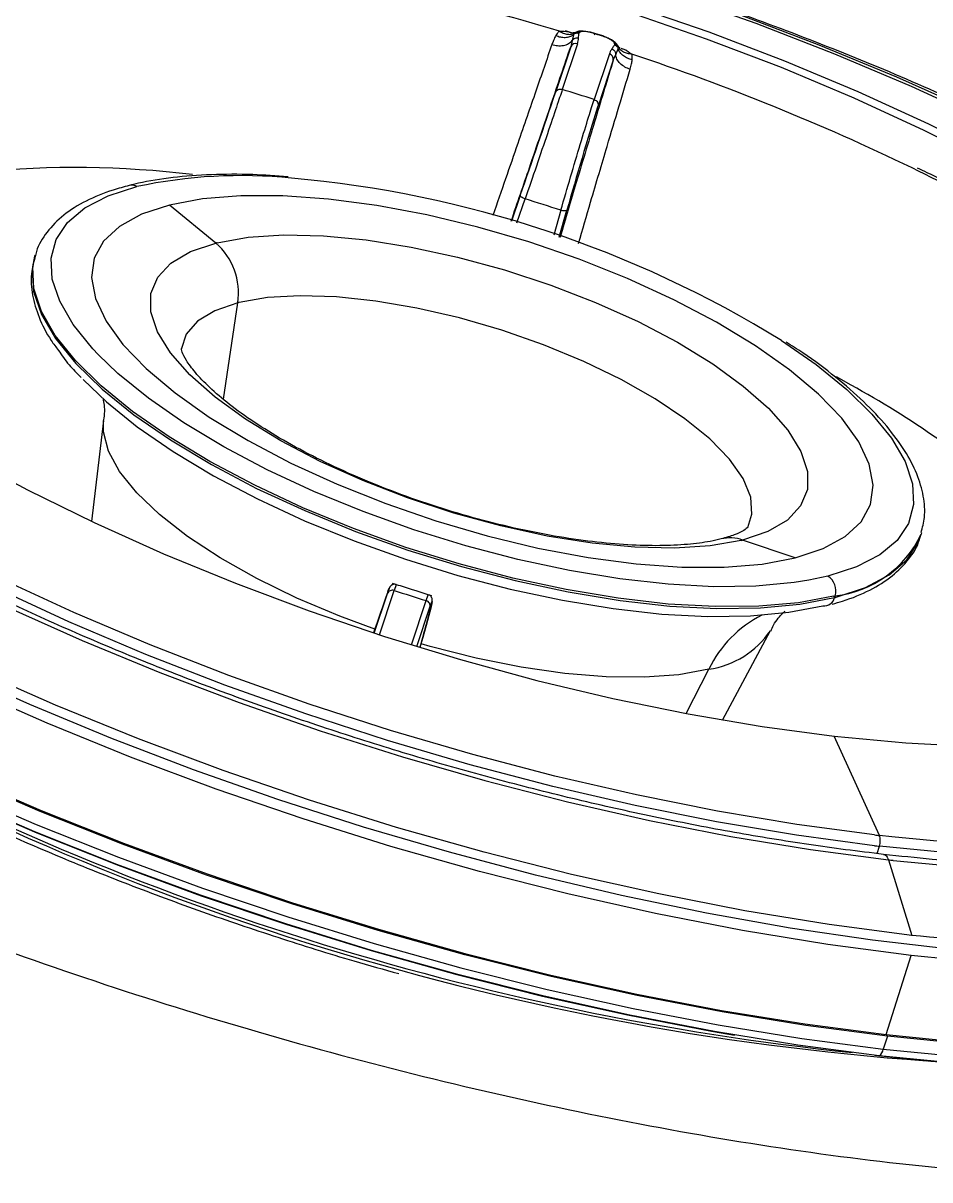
# Model space of a CAD drawing. Extents: x 939 to 1039, y 781 to 934.
# Drawn here: x 994.111 to 996.032, y 834.568 to 837.02 of the extents above; entities that cross this region are included whole.
import ezdxf

# ---------------------------------------------------------------- set-up
doc = ezdxf.new("R2010")
doc.units = 0
doc.header["$MEASUREMENT"] = 0
doc.layers.add('1', color=4, linetype='Continuous')

# ---------------------------------------------------------------- blocks, each defined once
blk = doc.blocks.new('Envoy')
at = {"layer": '1', "color": 3, "linetype": 'Continuous', "lineweight": 25}
for p, q in [((56.6192, 37.8247), (56.6065, 37.8285)), ((56.6259, 37.8245), (56.6213, 37.8245)), ((56.6256, 37.8243), (56.623, 37.8205)), ((56.6318, 37.827), (56.6256, 37.8243)), ((56.6829, 37.8187), (56.6682, 37.8234)), ((56.6317, 37.8016), (56.5995, 37.7046)), ((56.6204, 37.808), (56.6172, 37.7949)), ((56.623, 37.8205), (56.6204, 37.808)), ((56.7181, 37.7949), (56.7138, 37.8021)), ((56.6172, 37.7949), (56.585, 37.6979)), ((56.6993, 37.7801), (56.667, 37.6832)), ((56.7073, 37.7663), (56.7126, 37.7787)), ((56.7126, 37.7787), (56.7179, 37.7904)), ((56.7179, 37.7904), (56.7181, 37.7949)), ((56.7365, 37.7872), (56.7242, 37.7913)), ((56.7073, 37.7663), (56.6751, 37.6693)), ((56.5104, 37.48), (56.4915, 37.4254)), ((55.865, 37.3791), (55.7669, 37.4597)), ((56.5031, 37.4216), (56.5207, 37.4726)), ((56.5964, 37.4485), (56.5813, 37.3957)), ((56.593, 37.3918), (56.6093, 37.4486)), ((55.4824, 37.3535), (55.4812, 37.3497)), ((55.4817, 37.351), (55.4824, 37.3535)), ((55.8812, 37.0483), (55.9118, 37.2524)), ((57.2115, 37.078), (57.1803, 37.0953)), ((55.6272, 37.0029), (55.6019, 36.7892)), ((57.0932, 36.7121), (56.9816, 36.7498)), ((57.3571, 36.7535), (57.3588, 36.7583)), ((57.3588, 36.7583), (57.36, 36.7622)), ((57.3607, 36.7647), (57.36, 36.7622)), ((57.1622, 36.6732), (57.1217, 36.6644)), ((56.2474, 36.6551), (56.2434, 36.6428)), ((56.201, 36.5525), (56.2289, 36.6362)), ((56.2121, 36.5489), (56.2434, 36.6428)), ((56.2797, 36.5274), (56.3109, 36.6214)), ((56.3109, 36.6214), (56.3155, 36.6335)), ((57.1776, 36.6315), (57.1764, 36.6277)), ((56.2911, 36.5239), (56.319, 36.6076)), ((56.9387, 36.3682), (57.0404, 36.5578)), ((56.8619, 36.382), (56.91, 36.4762)), ((57.2717, 36.1236), (57.1755, 36.3341)), ((57.2979, 36.1207), (57.2716, 36.1236)), ((57.2667, 36.0853), (57.2714, 36.1009)), ((57.2904, 36.0722), (57.3402, 35.9118)), ((57.2855, 35.7017), (57.3384, 35.8695)), ((57.2883, 35.6982), (57.2797, 35.6708))]:
    blk.add_line(p, q, dxfattribs=at)
at = {"layer": '1', "color": 3, "linetype": 'Continuous', "lineweight": 25, "flags": 128}
for points in [[(58.4964, 36.9769), (58.4588, 37.0156), (58.3697, 37.0987), (58.2694, 37.182), (58.1584, 37.265), (58.0374, 37.3473), (57.9071, 37.4284), (57.7682, 37.5077), (57.6216, 37.5848), (57.468, 37.6593), (57.3086, 37.7307), (57.144, 37.7986), (56.9754, 37.8626), (56.8037, 37.9224), (56.6298, 37.9775), (56.4549, 38.0278), (56.28, 38.0727), (56.106, 38.1122), (55.9339, 38.146), (55.7649, 38.1739), (55.5999, 38.1956)], [(56.8397, 37.9054), (57.0098, 37.8448), (57.1765, 37.78), (57.3387, 37.7114), (57.4954, 37.6393), (57.6458, 37.5643), (57.7888, 37.4867), (57.9236, 37.4071), (58.0493, 37.3259), (58.1652, 37.2437), (58.2706, 37.1609), (58.3648, 37.0781), (58.4473, 36.9957), (58.5175, 36.9143), (58.575, 36.8344), (58.6194, 36.7564), (58.6505, 36.6809), (58.6631, 36.6351)], [(55.4223, 36.6085), (55.5817, 36.5371), (55.7463, 36.4692), (55.9149, 36.4052), (56.0866, 36.3454), (56.2605, 36.2903), (56.4354, 36.2401), (56.6104, 36.1951), (56.7844, 36.1556), (56.9564, 36.1218), (57.1254, 36.0939), (57.2904, 36.0722)], [(58.2427, 37.0149), (58.1746, 37.0927), (58.0936, 37.1715), (58.0002, 37.2506), (57.8952, 37.3295), (57.7793, 37.4075), (57.6535, 37.4841), (57.5187, 37.5587), (57.376, 37.6307), (57.2263, 37.6995), (57.0709, 37.7647), (56.911, 37.8257), (56.7477, 37.8821), (56.5823, 37.9334), (56.416, 37.9793), (56.2502, 38.0194), (56.0861, 38.0535), (55.9249, 38.0811), (55.7679, 38.1022)], [(58.2275, 37.006), (58.1599, 37.0833), (58.0794, 37.1616), (57.9866, 37.2402), (57.8823, 37.3185), (57.7672, 37.396), (57.6423, 37.4721), (57.5084, 37.5462), (57.3666, 37.6177), (57.218, 37.686), (57.0637, 37.7508), (56.9048, 37.8114), (56.7426, 37.8674), (56.5783, 37.9184), (56.4132, 37.964), (56.2485, 38.0038), (56.0855, 38.0376), (55.9254, 38.065), (55.7695, 38.086)], [(55.3326, 36.9278), (55.4663, 36.8559), (55.6072, 36.7867), (55.7544, 36.7206), (55.9067, 36.6581), (56.0631, 36.5996), (56.2224, 36.5456), (56.3835, 36.4964), (56.5453, 36.4524), (56.7065, 36.4139), (56.8661, 36.3812), (57.0228, 36.3546), (57.1755, 36.3342)], [(57.2883, 35.6982), (57.1154, 35.7209), (56.9384, 35.7497), (56.7583, 35.7844), (56.5761, 35.8249), (56.3927, 35.8709), (56.2092, 35.9222), (56.0265, 35.9786), (55.8455, 36.0397), (55.6673, 36.1051), (55.4928, 36.1747), (55.323, 36.2479)], [(55.3261, 36.2497), (55.4954, 36.1767), (55.6694, 36.1074), (55.8471, 36.0421), (56.0275, 35.9812), (56.2097, 35.925), (56.3926, 35.8739), (56.5754, 35.828), (56.7571, 35.7876), (56.9366, 35.753), (57.1131, 35.7243), (57.2855, 35.7017)], [(57.2609, 36.1021), (57.0954, 36.1244), (56.9259, 36.1528), (56.7535, 36.1874), (56.5792, 36.2278), (56.4041, 36.2737), (56.2292, 36.325), (56.0557, 36.3813), (55.8845, 36.4422), (55.7168, 36.5074), (55.5536, 36.5764), (55.3959, 36.6489), (55.2447, 36.7244), (55.1008, 36.8025), (54.9652, 36.8826), (54.8387, 36.9642), (54.722, 37.047), (54.616, 37.1303), (54.5212, 37.2136), (54.4383, 37.2965), (54.3677, 37.3783), (54.3098, 37.4587), (54.2744, 37.519)], [(55.6159, 37.1428), (55.6045, 37.155), (55.563, 37.2063), (55.5343, 37.2558), (55.5185, 37.3029), (55.5161, 37.3468), (55.527, 37.3869), (55.5511, 37.4226), (55.5879, 37.4534), (55.6371, 37.4788), (55.6978, 37.4986)], [(57.0932, 36.7121), (57.1523, 36.7317), (57.1991, 36.7573), (57.2327, 36.7886), (57.2526, 36.8249), (57.2584, 36.8657), (57.25, 36.9103), (57.2276, 36.9579), (57.1915, 37.0077), (57.1424, 37.0588), (57.0812, 37.1104), (57.0088, 37.1615), (56.9264, 37.2114), (56.8356, 37.2591), (56.7379, 37.3038), (56.6349, 37.3449), (56.5284, 37.3815), (56.4201, 37.413), (56.3121, 37.4389), (56.2061, 37.4588), (56.1039, 37.4723), (56.0073, 37.4792), (55.9179, 37.4794), (55.8373, 37.4728), (55.7669, 37.4597)], [(57.2712, 35.6567), (57.0987, 35.6793), (56.9223, 35.708), (56.7428, 35.7426), (56.5612, 35.783), (56.3784, 35.8289), (56.1954, 35.88), (56.0133, 35.9362), (55.8329, 35.9971), (55.6553, 36.0624), (55.4814, 36.1317), (55.312, 36.2046)], [(55.7669, 37.4597), (55.7077, 37.4401), (55.661, 37.4144), (55.6274, 37.3832), (55.6075, 37.3468), (55.6017, 37.306), (55.6101, 37.2614), (55.6325, 37.2139), (55.6685, 37.1641), (55.7176, 37.113), (55.7789, 37.0614), (55.8513, 37.0102), (55.9336, 36.9604), (56.0244, 36.9127), (56.1222, 36.8679), (56.2252, 36.8269), (56.3317, 36.7903), (56.4399, 36.7588), (56.5479, 36.7328), (56.654, 36.7129), (56.7561, 36.6994), (56.8527, 36.6925), (56.9421, 36.6923), (57.0227, 36.6989), (57.0932, 36.7121)], [(55.3143, 36.2204), (55.4842, 36.1472), (55.6587, 36.0777), (55.8369, 36.0122), (56.0178, 35.9512), (56.2006, 35.8948), (56.3841, 35.8435), (56.5674, 35.7975), (56.7496, 35.757), (56.9297, 35.7222), (57.1067, 35.6935), (57.2797, 35.6708)], [(55.8683, 37.3799), (55.9339, 37.3914), (56.0093, 37.3962), (56.0932, 37.3943), (56.1838, 37.3858), (56.2792, 37.3707), (56.3775, 37.3494), (56.4767, 37.3224), (56.5749, 37.2901), (56.67, 37.2532), (56.7601, 37.2126), (56.8434, 37.1689), (56.9181, 37.1231), (56.9829, 37.0761), (57.0363, 37.0289), (57.0773, 36.9824), (57.105, 36.9376), (57.119, 36.8953), (57.1188, 36.8565), (57.1045, 36.8219), (57.0765, 36.7922), (57.0352, 36.768), (56.9816, 36.7498)], [(56.9783, 36.749), (56.9127, 36.7375), (56.8372, 36.7327), (56.7534, 36.7346), (56.6628, 36.7432), (56.5674, 36.7582), (56.4691, 36.7795), (56.3698, 36.8066), (56.2717, 36.8389), (56.1766, 36.8757), (56.0865, 36.9164), (56.0032, 36.96), (55.9284, 37.0058), (55.8637, 37.0528), (55.8103, 37.1), (55.7693, 37.1465), (55.7415, 37.1913), (55.7276, 37.2336), (55.7278, 37.2724), (55.742, 37.307), (55.7701, 37.3368), (55.8113, 37.3609), (55.865, 37.3791)], [(57.2611, 36.1248), (57.0967, 36.1469), (56.9282, 36.1753), (56.7568, 36.2096), (56.5836, 36.2497), (56.4095, 36.2954), (56.2357, 36.3464), (56.0632, 36.4023), (55.8931, 36.4629), (55.7264, 36.5276), (55.5642, 36.5963), (55.4074, 36.6684), (55.2571, 36.7434), (55.1141, 36.821), (54.9793, 36.9006), (54.8536, 36.9818), (54.7376, 37.064), (54.6322, 37.1468), (54.538, 37.2296), (54.4556, 37.312), (54.4359, 37.3335)], [(55.4812, 37.3497), (55.4757, 37.3217), (55.4788, 37.2763), (55.4955, 37.2277), (55.5257, 37.1765), (55.5688, 37.1235), (55.6243, 37.0696), (55.6914, 37.0154), (55.7691, 36.9618), (55.8562, 36.9095), (55.9515, 36.8593), (56.0536, 36.812), (56.161, 36.7681), (56.2722, 36.7285), (56.3855, 36.6935), (56.4994, 36.6638), (56.612, 36.6397), (56.7219, 36.6217), (56.8274, 36.6099), (56.927, 36.6046), (57.0193, 36.6058), (57.1028, 36.6136), (57.1764, 36.6277)], [(57.1742, 36.6307), (57.1, 36.6169), (57.0161, 36.6095), (56.9234, 36.6086), (56.8235, 36.6142), (56.7177, 36.6263), (56.6076, 36.6446), (56.4948, 36.669), (56.381, 36.699), (56.2677, 36.7342), (56.1567, 36.7741), (56.0495, 36.8182), (55.9477, 36.8657), (55.8527, 36.916), (55.7661, 36.9684), (55.6889, 37.022), (55.6224, 37.0762), (55.5675, 37.1302), (55.525, 37.183), (55.4955, 37.2341), (55.4795, 37.2826), (55.4771, 37.3278), (55.4817, 37.351)], [(57.4263, 35.8824), (57.2567, 35.9019), (57.0825, 35.9275), (56.9048, 35.9591), (56.7246, 35.9965), (56.5427, 36.0395), (56.3601, 36.088), (56.1778, 36.1416), (55.9969, 36.2), (55.8182, 36.263), (55.6426, 36.3302), (55.4713, 36.4012), (55.305, 36.4757)], [(57.3402, 35.9119), (57.1651, 35.9349), (56.986, 35.9642), (56.8037, 35.9997), (56.6192, 36.0411), (56.4337, 36.0883), (56.2481, 36.1409), (56.0634, 36.1986), (55.8808, 36.2612), (55.7012, 36.3283), (55.5257, 36.3995), (55.3552, 36.4744), (55.1906, 36.5527), (55.0329, 36.6337), (54.8831, 36.7172), (54.7418, 36.8026), (54.6099, 36.8895), (54.4882, 36.9774), (54.3773, 37.0657), (54.2778, 37.154), (54.1903, 37.2418), (54.1153, 37.3287)], [(57.3384, 35.8695), (57.1618, 35.8927), (56.981, 35.9223), (56.797, 35.9581), (56.6109, 35.9999), (56.4237, 36.0474), (56.2364, 36.1005), (56.0501, 36.1588), (55.8658, 36.222), (55.6846, 36.2897), (55.5075, 36.3615), (55.3354, 36.4371), (55.1694, 36.516), (55.0103, 36.5979), (54.8591, 36.6821), (54.7165, 36.7683), (54.5834, 36.8559), (54.4606, 36.9446), (54.3487, 37.0337), (54.2483, 37.1228), (54.1601, 37.2115), (54.0844, 37.2991)], [(56.9923, 36.7761), (57.0012, 36.8049), (56.9986, 36.8409), (56.9826, 36.88), (56.9536, 36.9214), (56.9122, 36.964), (56.8593, 37.0069), (56.7961, 37.0492), (56.7241, 37.09), (56.6448, 37.1283), (56.5599, 37.1633), (56.4714, 37.1943), (56.3813, 37.2204), (56.2915, 37.2412), (56.204, 37.2561), (56.1208, 37.2649), (56.0437, 37.2673), (55.9745, 37.2634), (55.9147, 37.2531)], [(55.9118, 37.2524), (55.8632, 37.2357), (55.8265, 37.2134), (55.8025, 37.1858), (55.7917, 37.1536), (55.7916, 37.1533)], [(57.0642, 37.1725), (57.1374, 37.1216), (57.2021, 37.0691), (57.2556, 37.0168), (57.297, 36.9655), (57.3258, 36.9159), (57.3415, 36.8689), (57.344, 36.825), (57.3331, 36.7848), (57.309, 36.7491), (57.2721, 36.7183), (57.2229, 36.6929), (57.1622, 36.6732)], [(57.1217, 36.6644), (57.0908, 36.6595), (57.0098, 36.652), (56.9203, 36.6509), (56.8236, 36.6561), (56.7213, 36.6675), (56.6146, 36.6851), (56.5053, 36.7085), (56.3949, 36.7374), (56.285, 36.7714), (56.1772, 36.81), (56.0731, 36.8526), (55.9742, 36.8986), (55.8819, 36.9473), (55.7977, 36.9981), (55.7226, 37.0501), (55.6579, 37.1027), (55.6159, 37.1428)], [(55.584, 37.09), (55.6332, 37.0428), (55.6988, 36.9898), (55.7748, 36.9373), (55.86, 36.8861), (55.9532, 36.837), (56.0531, 36.7907), (56.1583, 36.7478), (56.267, 36.709), (56.3779, 36.6748), (56.4893, 36.6457), (56.5996, 36.6222), (56.7071, 36.6045), (56.8103, 36.593), (56.9078, 36.5878), (56.998, 36.589), (57.0797, 36.5966), (57.1517, 36.6104)], [(56.202, 36.561), (56.1279, 36.5883), (56.0372, 36.6266), (55.9521, 36.6681), (55.8742, 36.712), (55.8049, 36.7575), (55.7457, 36.8038), (55.6975, 36.8499), (55.6612, 36.8951), (55.6376, 36.9384), (55.627, 36.9792), (55.6272, 37.0029)], [(57.3007, 36.071), (57.4605, 36.0559), (57.6143, 36.047), (57.7613, 36.0445), (57.9005, 36.0484), (58.0313, 36.0586), (58.1528, 36.0751), (58.2643, 36.0979), (58.3651, 36.1266), (58.4547, 36.1613), (58.5326, 36.2017), (58.5982, 36.2475), (58.6513, 36.2985), (58.6914, 36.3544), (58.7184, 36.4148), (58.7321, 36.4795), (58.7325, 36.548), (58.7194, 36.6199), (58.693, 36.6948), (58.6535, 36.7723), (58.6011, 36.8519), (58.5361, 36.9331), (58.4964, 36.9769)], [(57.1799, 36.6286), (57.242, 36.6492), (57.292, 36.6757), (57.3295, 36.7077), (57.3537, 36.7448), (57.3571, 36.7535)], [(54.4479, 36.6942), (54.4534, 36.6901), (54.5763, 36.6045), (54.7087, 36.52), (54.8498, 36.4371), (54.9988, 36.3561), (55.155, 36.2776), (55.3176, 36.202), (55.4856, 36.1296), (55.6583, 36.0608), (55.8345, 35.996), (56.0135, 35.9356), (56.1943, 35.8799), (56.3758, 35.8291), (56.5572, 35.7835), (56.7374, 35.7435), (56.9156, 35.7091), (56.9642, 35.7007)], [(56.2325, 36.6474), (56.2318, 36.6452), (56.2289, 36.6362)], [(56.2296, 36.6398), (56.2313, 36.6446), (56.2327, 36.648), (56.2325, 36.6474)], [(56.3231, 36.6189), (56.3234, 36.6192), (56.3229, 36.6155), (56.3205, 36.6056), (56.3164, 36.5898), (56.3107, 36.5686), (56.3036, 36.5429), (56.2977, 36.5219)], [(56.319, 36.6076), (56.3221, 36.6165), (56.3231, 36.6189)], [(57.1755, 36.3342), (57.3272, 36.3198), (57.4723, 36.3123), (57.6099, 36.3117), (57.7388, 36.3179), (57.858, 36.3311), (57.9667, 36.3509), (58.064, 36.3774), (58.1492, 36.4103), (58.2217, 36.4493), (58.2808, 36.4942), (58.3261, 36.5446), (58.3573, 36.6001), (58.3628, 36.6145)], [(56.91, 36.4762), (56.8465, 36.4644), (56.7736, 36.4589), (56.6925, 36.4598), (56.6049, 36.4669), (56.5124, 36.4801), (56.4166, 36.4993), (56.3194, 36.5241), (56.3003, 36.5296)], [(58.4277, 36.197), (58.4211, 36.1938), (58.3332, 36.1583), (58.2336, 36.1288), (58.1231, 36.1054), (58.0023, 36.0884), (57.8719, 36.0779), (57.7327, 36.0739), (57.5856, 36.0764), (57.4316, 36.0854), (57.2714, 36.1009)], [(58.3195, 36.1781), (58.228, 36.1513), (58.1181, 36.1281), (57.998, 36.1112), (57.8684, 36.1008), (57.7301, 36.0968), (57.5839, 36.0992), (57.4308, 36.1082), (57.2979, 36.1207)], [(58.8718, 36.1496), (58.8617, 36.0925), (58.8373, 36.0279), (58.7997, 35.9676), (58.7491, 35.9122), (58.6858, 35.8619), (58.61, 35.8169), (58.5222, 35.7774), (58.4229, 35.7438), (58.3126, 35.7162), (58.1919, 35.6946), (58.0614, 35.6794), (57.9218, 35.6704), (57.7739, 35.6678), (57.6185, 35.6716), (57.4563, 35.6817), (57.2883, 35.6982)], [(58.8362, 36.1267), (58.8105, 36.0981), (58.7494, 36.0453), (58.6752, 35.9979), (58.5883, 35.9564), (58.4893, 35.9209), (58.3787, 35.8915), (58.2571, 35.8686), (58.1251, 35.8521), (57.9836, 35.8423), (57.8333, 35.8391), (57.6751, 35.8426), (57.5098, 35.8527), (57.3384, 35.8695)], [(57.2855, 35.7017), (57.453, 35.6853), (57.6147, 35.6752), (57.7697, 35.6714), (57.9172, 35.674), (58.0563, 35.6829), (58.1864, 35.6981), (58.3068, 35.7196), (58.4168, 35.7472), (58.5158, 35.7807), (58.6033, 35.82), (58.6788, 35.8649), (58.742, 35.9151), (58.7924, 35.9703), (58.8299, 36.0304), (58.8498, 36.0799)], [(58.7641, 35.9084), (58.7273, 35.87), (58.6642, 35.8199), (58.5887, 35.775), (58.5012, 35.7357), (58.4022, 35.7022), (58.2922, 35.6746), (58.1719, 35.6532), (58.0418, 35.6379), (57.9027, 35.629), (57.7552, 35.6264), (57.6003, 35.6302), (57.4386, 35.6403), (57.2712, 35.6567)], [(57.2797, 35.6708), (57.4477, 35.6543), (57.6099, 35.6442), (57.7653, 35.6404), (57.9132, 35.643), (58.0528, 35.6519), (58.1833, 35.6672), (58.304, 35.6888), (58.4143, 35.7164), (58.5136, 35.75), (58.6014, 35.7894), (58.6771, 35.8345), (58.7337, 35.8786)]]:
    blk.add_lwpolyline(points, dxfattribs=at)
at = {"layer": '1', "color": 3, "linetype": 'Continuous', "lineweight": 25}
for centre, radius, start, end in [((55.1446, 33.0464), 4.9962, 73.1436, 80.5251), ((56.6279, 37.7908), 0.0114, 70.5192, 158.8934), ((56.6962, 37.769), 0.0115, 346.1646, 74.2265), ((55.1865, 33.0839), 4.9478, 64.1919, 71.6185), ((55.332, 33.5962), 4.2995, 71.9094, 72.8544), ((30.6386, 46.455), 27.3843, 340.86825, 341.3502), ((63.8289, 35.4157), 7.5005, 162.51407, 164.2736), ((55.5664, 35.4617), 2.0774, 83.1039, 95.5485), ((55.5726, 33.8991), 4.0458, 60.6602, 64.0882), ((55.9189, 36.4662), 1.0558, 84.2071, 102.0851), ((55.8175, 35.1487), 2.377, 58.3658, 84.9813), ((55.6865, 37.4795), 0.0222, 59.2126, 103.503), ((55.4223, 33.8829), 3.754, 71.7742, 72.986), ((55.9706, 36.9616), 0.4306, 103.7361, 104.1874), ((55.7732, 37.2732), 0.1402, 351.4597, 49.0688), ((56.0049, 36.8839), 0.3801, 103.7396, 104.1834), ((56.2338, 35.2974), 2.0313, 49.0224, 61.2288), ((56.955, 36.6741), 0.0802, 70.6915, 103.5884), ((56.8779, 37.1599), 0.423, 283.732, 284.1915), ((57.1506, 36.8618), 0.2319, 276.68, 334.545), ((57.1427, 36.6423), 0.0365, 342.8461, 57.6814), ((66.0001, 33.1742), 10.3669, 160.47075, 160.97844), ((57.5788, 40.7316), 4.3013, 251.9117, 252.8563), ((57.1543, 36.633), 0.0228, 263.6356, 346.4556), ((57.0327, 37.2044), 0.5909, 283.8495, 284.1905), ((57.0473, 37.1391), 0.5275, 284.1705, 284.5705), ((57.1369, 36.3655), 0.2525, 116.9799, 154.0105), ((56.8846, 36.6619), 0.1874, 277.7833, 326.1747), ((57.7852, 41.3884), 5.7571, 239.15262, 265.88196), ((57.8306, 41.5326), 5.9013, 241.02561, 264.00898), ((57.833, 41.0112), 4.9198, 263.3252, 263.4482), ((57.842, 41.0688), 5.0006, 263.3271, 263.4488), ((57.8324, 40.795), 4.7538, 263.4537, 263.5784), ((57.2531, 35.6773), 0.0274, 311.3146, 346.2844), ((57.7483, 39.5969), 3.9685, 262.958, 272.1448)]:
    blk.add_arc(centre, radius, start, end, dxfattribs=at)
for points, knots in [([(57.8658, 37.4649), (57.8074, 37.4964), (57.6873, 37.5613), (57.4996, 37.6514), (57.3063, 37.7371), (57.1119, 37.8156), (56.9163, 37.8876), (56.7193, 37.9534), (56.5207, 38.0132), (56.3204, 38.0669), (56.1182, 38.1145), (55.9138, 38.1557), (55.7105, 38.1903), (55.5761, 38.2069), (55.5102, 38.215)], [0, 0, 0, 0, 0.082076, 0.168844, 0.253821, 0.337426, 0.420092, 0.502229, 0.584233, 0.666438, 0.749171, 0.832859, 0.917971, 1, 1, 1, 1]), ([(56.5934, 37.828), (56.5917, 37.8264), (56.5887, 37.8237), (56.5866, 37.8203), (56.5857, 37.8188)], [0, 0, 0, 0, 0.5604195, 1, 1, 1, 1]), ([(56.5934, 37.828), (56.5999, 37.8282), (56.6084, 37.8286), (56.6172, 37.8255), (56.6192, 37.8248)], [0, 0, 0, 0, 0.7692351, 1, 1, 1, 1]), ([(56.5934, 37.828), (56.5961, 37.8264), (56.6017, 37.8233), (56.6104, 37.8212), (56.6188, 37.8213), (56.6233, 37.8233), (56.6256, 37.8243)], [0, 0, 0, 0, 0.241816, 0.494715, 0.750383, 1, 1, 1, 1]), ([(56.6347, 37.8231), (56.6337, 37.8233), (56.6316, 37.8238), (56.6284, 37.8234), (56.6254, 37.8224), (56.6238, 37.8211), (56.623, 37.8205)], [0, 0, 0, 0, 0.245449, 0.499992, 0.754586, 1, 1, 1, 1]), ([(56.6357, 37.8253), (56.6348, 37.8256), (56.6328, 37.8261), (56.6292, 37.8261), (56.6269, 37.825), (56.6256, 37.8243)], [0, 0, 0, 0, 0.277262, 0.562145, 1, 1, 1, 1]), ([(56.6684, 37.8233), (56.6653, 37.8242), (56.6589, 37.8258), (56.6484, 37.8275), (56.6384, 37.8287), (56.633, 37.8276), (56.6303, 37.827)], [0, 0, 0, 0, 0.228876, 0.467574, 0.725191, 1, 1, 1, 1]), ([(56.6338, 37.8129), (56.634, 37.8148), (56.6342, 37.8182), (56.6346, 37.8216), (56.6347, 37.8231)], [0, 0, 0, 0, 0.560011, 1, 1, 1, 1]), ([(56.6347, 37.8231), (56.6348, 37.8235), (56.635, 37.8243), (56.6355, 37.825), (56.6357, 37.8253)], [0, 0, 0, 0, 0.559826, 1, 1, 1, 1]), ([(56.668, 37.8227), (56.6636, 37.824), (56.6555, 37.8264), (56.6451, 37.8277), (56.6385, 37.8271), (56.6366, 37.8259), (56.6357, 37.8253)], [0, 0, 0, 0, 0.334053, 0.623011, 0.821704, 1, 1, 1, 1]), ([(56.668, 37.8227), (56.6681, 37.823), (56.6683, 37.8237), (56.6682, 37.8233), (56.6678, 37.822), (56.6673, 37.8205), (56.667, 37.8197)], [0, 0, 0, 0, 0.244179, 0.500041, 0.755963, 1, 1, 1, 1]), ([(56.6827, 37.818), (56.6799, 37.8189), (56.675, 37.8205), (56.6701, 37.822), (56.668, 37.8227)], [0, 0, 0, 0, 0.560014, 1, 1, 1, 1]), ([(56.5774, 37.8), (56.5664, 37.7678), (56.5442, 37.7034), (56.5027, 37.5831), (56.4702, 37.4895), (56.4522, 37.4376)], [0, 0, 0, 0, 0.30853, 0.617069, 1, 1, 1, 1]), ([(56.5857, 37.8188), (56.584, 37.8154), (56.5809, 37.8094), (56.5785, 37.8029), (56.5774, 37.8)], [0, 0, 0, 0, 0.558867, 1, 1, 1, 1]), ([(56.5774, 37.8), (56.5814, 37.799), (56.5896, 37.7968), (56.602, 37.7974), (56.6132, 37.801), (56.618, 37.8057), (56.6204, 37.808)], [0, 0, 0, 0, 0.235279, 0.489152, 0.748904, 1, 1, 1, 1]), ([(56.5857, 37.8188), (56.589, 37.8177), (56.5956, 37.8153), (56.6059, 37.8146), (56.6155, 37.8161), (56.6206, 37.819), (56.623, 37.8205)], [0, 0, 0, 0, 0.240352, 0.493329, 0.749826, 1, 1, 1, 1]), ([(56.6338, 37.8129), (56.6326, 37.8131), (56.63, 37.8136), (56.6261, 37.8128), (56.6227, 37.8109), (56.6211, 37.809), (56.6204, 37.808)], [0, 0, 0, 0, 0.243103, 0.499999, 0.75691, 1, 1, 1, 1]), ([(56.6317, 37.8016), (56.6323, 37.8036), (56.6334, 37.8073), (56.6337, 37.8112), (56.6338, 37.8129)], [0, 0, 0, 0, 0.5599536, 1, 1, 1, 1]), ([(56.7103, 37.8016), (56.7101, 37.8024), (56.7095, 37.8041), (56.7063, 37.8072), (56.7008, 37.8108), (56.6926, 37.8147), (56.6861, 37.8169), (56.6827, 37.818)], [0, 0, 0, 0, 0.149131, 0.311912, 0.493485, 0.731837, 1, 1, 1, 1]), ([(56.7159, 37.7999), (56.714, 37.802), (56.7103, 37.8058), (56.7015, 37.8107), (56.6921, 37.8153), (56.686, 37.8176), (56.6829, 37.8187)], [0, 0, 0, 0, 0.27574, 0.533602, 0.772254, 1, 1, 1, 1]), ([(56.7098, 37.7993), (56.7088, 37.7976), (56.7071, 37.7946), (56.7052, 37.7917), (56.7044, 37.7904)], [0, 0, 0, 0, 0.559971, 1, 1, 1, 1]), ([(56.7103, 37.8016), (56.7103, 37.8011), (56.7103, 37.8003), (56.71, 37.7996), (56.7098, 37.7993)], [0, 0, 0, 0, 0.559653, 1, 1, 1, 1]), ([(56.7098, 37.7993), (56.7108, 37.7989), (56.7127, 37.798), (56.7152, 37.7959), (56.717, 37.7933), (56.7176, 37.7913), (56.7179, 37.7904)], [0, 0, 0, 0, 0.24546, 0.500033, 0.754573, 1, 1, 1, 1]), ([(56.7103, 37.8016), (56.7112, 37.8013), (56.7129, 37.8007), (56.7152, 37.7992), (56.717, 37.7972), (56.7177, 37.7957), (56.7181, 37.7949)], [0, 0, 0, 0, 0.246539, 0.499995, 0.753402, 1, 1, 1, 1]), ([(56.7222, 37.7925), (56.7207, 37.7931), (56.7185, 37.7939), (56.7166, 37.7974), (56.716, 37.7985)], [0, 0, 0, 0, 0.669705, 1, 1, 1, 1]), ([(56.4911, 37.4256), (56.5042, 37.4637), (56.5342, 37.5513), (56.5772, 37.6773), (56.6039, 37.7557), (56.6172, 37.7949)], [0, 0, 0, 0, 0.277947, 0.638986, 1, 1, 1, 1]), ([(56.7044, 37.7904), (56.7032, 37.7885), (56.7012, 37.7852), (56.6999, 37.7816), (56.6993, 37.7801)], [0, 0, 0, 0, 0.559958, 1, 1, 1, 1]), ([(56.7044, 37.7904), (56.7055, 37.7899), (56.7079, 37.7888), (56.7106, 37.7859), (56.7124, 37.7824), (56.7125, 37.7799), (56.7126, 37.7787)], [0, 0, 0, 0, 0.243108, 0.499971, 0.756882, 1, 1, 1, 1]), ([(56.7433, 37.7473), (56.7395, 37.7487), (56.7316, 37.7516), (56.7217, 37.7593), (56.7145, 37.7687), (56.7132, 37.7754), (56.7126, 37.7787)], [0, 0, 0, 0, 0.23343, 0.486562, 0.746986, 1, 1, 1, 1]), ([(56.7476, 37.7675), (56.7443, 37.7685), (56.7375, 37.7704), (56.7286, 37.7757), (56.7216, 37.7825), (56.7191, 37.7878), (56.7179, 37.7904)], [0, 0, 0, 0, 0.24036, 0.493321, 0.749832, 1, 1, 1, 1]), ([(56.7468, 37.7793), (56.7436, 37.7796), (56.7372, 37.7802), (56.7288, 37.7836), (56.722, 37.7885), (56.7194, 37.7928), (56.7181, 37.7949)], [0, 0, 0, 0, 0.24185, 0.494722, 0.750398, 1, 1, 1, 1]), ([(56.7242, 37.7914), (56.7262, 37.7909), (56.735, 37.7884), (56.7416, 37.7832), (56.7468, 37.7793)], [0, 0, 0, 0, 0.22132, 1, 1, 1, 1]), ([(56.7476, 37.7675), (56.7477, 37.7697), (56.748, 37.7736), (56.7471, 37.7775), (56.7468, 37.7793)], [0, 0, 0, 0, 0.55896, 1, 1, 1, 1]), ([(56.7073, 37.7663), (56.6952, 37.7267), (56.6711, 37.6475), (56.6327, 37.5197), (56.6062, 37.4304), (56.5946, 37.3912)], [0, 0, 0, 0, 0.359606, 0.719238, 1, 1, 1, 1]), ([(56.7433, 37.7473), (56.7443, 37.7511), (56.7462, 37.7578), (56.7472, 37.7646), (56.7476, 37.7675)], [0, 0, 0, 0, 0.559232, 1, 1, 1, 1]), ([(56.6338, 37.3783), (56.6424, 37.4077), (56.6634, 37.4797), (56.7016, 37.6091), (56.7275, 37.6949), (56.7433, 37.7473)], [0, 0, 0, 0, 0.211361, 0.518296, 1, 1, 1, 1]), ([(56.5995, 37.7046), (56.5958, 37.6936), (56.5885, 37.6717), (56.5684, 37.6122), (56.5446, 37.5423), (56.5287, 37.4958), (56.5207, 37.4726)], [0, 0, 0, 0, 0.24956, 0.499965, 0.750384, 1, 1, 1, 1]), ([(56.585, 37.698), (56.5856, 37.6992), (56.5869, 37.7018), (56.5905, 37.7044), (56.595, 37.7055), (56.598, 37.7049), (56.5995, 37.7046)], [0, 0, 0, 0, 0.2499815, 0.5000149, 0.7499981, 1, 1, 1, 1]), ([(57.28, 36.0837), (57.2533, 36.0869), (57.1757, 36.0962), (57.044, 36.1158), (56.8846, 36.1441), (56.7228, 36.1777), (56.5595, 36.2163), (56.3954, 36.2597), (56.2316, 36.3078), (56.069, 36.3601), (55.9083, 36.4165), (55.7504, 36.4767), (55.5962, 36.5403), (55.4466, 36.607), (55.3023, 36.6763), (55.1641, 36.748), (55.0327, 36.8217), (54.9089, 36.8968), (54.7933, 36.9731), (54.6866, 37.05), (54.5893, 37.1271), (54.502, 37.2039), (54.425, 37.2799), (54.3589, 37.3546), (54.3038, 37.4276), (54.26, 37.4983), (54.2274, 37.5664), (54.2071, 37.6309), (54.1977, 37.6748), (54.1982, 37.696), (54.1983, 37.6981)], [0, 0, 0, 0, 0.0198, 0.057424, 0.095068, 0.132727, 0.170397, 0.208076, 0.245759, 0.283445, 0.321132, 0.358814, 0.396491, 0.434159, 0.471815, 0.509455, 0.547076, 0.584672, 0.622239, 0.659768, 0.697253, 0.734685, 0.772057, 0.809363, 0.846603, 0.883798, 0.920988, 0.958256, 0.995782, 1, 1, 1, 1]), ([(56.5964, 37.4485), (56.6032, 37.4721), (56.6169, 37.5193), (56.638, 37.59), (56.6563, 37.6501), (56.6635, 37.6721), (56.667, 37.6832)], [0, 0, 0, 0, 0.249604, 0.500028, 0.750014, 1, 1, 1, 1]), ([(56.667, 37.6832), (56.6684, 37.6825), (56.6713, 37.6813), (56.6742, 37.6778), (56.6757, 37.6736), (56.6753, 37.6708), (56.6751, 37.6694)], [0, 0, 0, 0, 0.250001, 0.500007, 0.750003, 1, 1, 1, 1]), ([(57.5633, 37.4276), (57.5421, 37.4394), (57.4805, 37.4735), (57.4102, 37.5106), (57.3589, 37.5348), (57.3518, 37.5381)], [0, 0, 0, 0, 0.312189, 0.905994, 1, 1, 1, 1]), ([(56.0182, 37.5196), (55.9931, 37.5214), (55.9363, 37.5254), (55.8545, 37.5247), (55.7731, 37.5188), (55.7168, 37.5097), (55.6878, 37.5027), (55.6813, 37.5011)], [0, 0, 0, 0, 0.193029, 0.437272, 0.682295, 0.928361, 1, 1, 1, 1]), ([(55.6813, 37.5011), (55.6699, 37.498), (55.6367, 37.4889), (55.5887, 37.4691), (55.5413, 37.4396), (55.5066, 37.4035), (55.487, 37.3728), (55.4834, 37.3539), (55.4827, 37.3502)], [0, 0, 0, 0, 0.111037, 0.325263, 0.539435, 0.749582, 0.950898, 1, 1, 1, 1]), ([(56.5207, 37.4726), (56.5192, 37.4731), (56.5163, 37.4742), (56.5127, 37.4764), (56.5105, 37.4784), (56.5104, 37.4795), (56.5104, 37.48)], [0, 0, 0, 0, 0.249989, 0.500047, 0.750054, 1, 1, 1, 1]), ([(53.5416, 37.4436), (53.5338, 37.4069), (53.5181, 37.3333), (53.531, 37.2166), (53.5705, 37.0965), (53.6388, 36.9737), (53.7343, 36.8496), (53.856, 36.7253), (54.0023, 36.6019), (54.1896, 36.4671), (54.4246, 36.3232), (54.7114, 36.1734), (55.0221, 36.033), (55.351, 35.9032), (55.6925, 35.7852), (56.0417, 35.6803), (56.3934, 35.5894), (56.7432, 35.514), (57.0869, 35.4552), (57.4198, 35.4146), (57.7369, 35.3938), (58.0332, 35.3942), (58.3032, 35.4172), (58.5415, 35.4637), (58.7259, 35.5282), (58.8633, 35.6037), (58.9617, 35.6845), (59.0358, 35.7765), (59.0622, 35.8469), (59.0755, 35.882)], [0, 0, 0, 0, 0.032035, 0.064076, 0.096124, 0.128168, 0.16019, 0.192159, 0.22404, 0.255791, 0.29782, 0.339493, 0.380787, 0.421548, 0.46212, 0.502427, 0.542538, 0.58275, 0.622976, 0.66359, 0.704546, 0.745743, 0.787501, 0.829602, 0.871984, 0.903926, 0.935933, 0.967968, 1, 1, 1, 1]), ([(56.6093, 37.4486), (56.6089, 37.4482), (56.6082, 37.4474), (56.6051, 37.447), (56.601, 37.4473), (56.5979, 37.4481), (56.5964, 37.4485)], [0, 0, 0, 0, 0.249984, 0.500027, 0.749983, 1, 1, 1, 1]), ([(55.4826, 37.3516), (55.4792, 37.3392), (55.4718, 37.3127), (55.4751, 37.2686), (55.4895, 37.2213), (55.5086, 37.1822), (55.5265, 37.1586), (55.5318, 37.1517)], [0, 0, 0, 0, 0.1978704, 0.4246888, 0.6569583, 0.8992345, 1, 1, 1, 1]), ([(57.3597, 36.7655), (57.3627, 36.7761), (57.3694, 36.801), (57.3659, 36.8432), (57.3521, 36.8905), (57.3262, 36.9399), (57.2885, 36.991), (57.2395, 37.0431), (57.1795, 37.0951), (57.1239, 37.1374), (57.0856, 37.1617), (57.0736, 37.1694)], [0, 0, 0, 0, 0.085658, 0.199532, 0.316142, 0.437776, 0.56317, 0.689894, 0.81634, 0.94225, 1, 1, 1, 1]), ([(55.5318, 37.1517), (55.5387, 37.1415), (55.5517, 37.1224), (55.5708, 37.1032), (55.5796, 37.0942)], [0, 0, 0, 0, 0.535141, 1, 1, 1, 1]), ([(56.9358, 36.752), (56.9284, 36.7502), (56.9078, 36.7455), (56.8653, 36.7399), (56.8066, 36.7371), (56.7389, 36.7388), (56.6637, 36.7456), (56.5827, 36.7575), (56.4977, 36.7745), (56.4107, 36.7964), (56.3233, 36.8228), (56.2376, 36.8531), (56.1552, 36.8868), (56.078, 36.923), (56.0076, 36.9609), (55.9454, 36.9993), (55.8928, 37.0372), (55.851, 37.0731), (55.8205, 37.1051), (55.8015, 37.1315), (55.7927, 37.149), (55.7918, 37.156), (55.7917, 37.1548), (55.7917, 37.1545)], [0, 0, 0, 0, 0.027025, 0.074891, 0.123975, 0.174379, 0.225792, 0.277938, 0.33059, 0.38357, 0.436734, 0.489957, 0.543098, 0.596026, 0.6486, 0.700646, 0.751946, 0.80223, 0.851197, 0.898628, 0.944657, 0.990369, 1, 1, 1, 1]), ([(55.6262, 37.0495), (55.6266, 37.0474), (55.6287, 37.0373), (55.6303, 37.0192), (55.627, 37.0044), (55.6266, 37.0026)], [0, 0, 0, 0, 0.188814, 0.90592, 1, 1, 1, 1]), ([(58.7308, 36.7989), (58.767, 36.7491), (58.8394, 36.6494), (58.8961, 36.5083), (58.9133, 36.3763), (58.8872, 36.2561), (58.819, 36.1498), (58.7099, 36.0591), (58.5616, 35.9856), (58.3767, 35.9305), (58.1585, 35.8948), (57.9102, 35.8794), (57.6377, 35.8829), (57.4393, 35.9022), (57.3402, 35.9119)], [0, 0, 0, 0, 0.083333, 0.166666, 0.25, 0.333333, 0.416667, 0.5, 0.583333, 0.666667, 0.75, 0.833333, 0.916667, 1, 1, 1, 1]), ([(56.9921, 36.7761), (56.9923, 36.7762), (56.9927, 36.7767), (56.9853, 36.7704), (56.9669, 36.761), (56.9458, 36.7549), (56.9358, 36.752)], [0, 0, 0, 0, 0.146944, 0.430462, 0.729061, 1, 1, 1, 1]), ([(57.1713, 36.6141), (57.1788, 36.6161), (57.2081, 36.6242), (57.2523, 36.6428), (57.3, 36.6722), (57.3343, 36.7085), (57.3531, 36.7362), (57.3564, 36.7519), (57.3566, 36.7526)], [0, 0, 0, 0, 0.0793994, 0.3118115, 0.5441664, 0.7721534, 0.9905608, 1, 1, 1, 1]), ([(56.2475, 36.6553), (56.2472, 36.6554), (56.2457, 36.6562), (56.2427, 36.6561), (56.2394, 36.6553), (56.2369, 36.6539), (56.2352, 36.6524), (56.2342, 36.651), (56.2336, 36.6501), (56.2333, 36.6495), (56.233, 36.6488), (56.2325, 36.6477), (56.2319, 36.6462), (56.2301, 36.6412), (56.2292, 36.6386)], [0, 0, 0, 0, 0.0129858, 0.0717871, 0.1186623, 0.1581734, 0.1913973, 0.2172629, 0.2364625, 0.2566088, 0.2882359, 0.3598552, 0.6650411, 1, 1, 1, 1]), ([(56.3233, 36.6314), (56.3011, 36.6383), (56.2732, 36.647), (56.2454, 36.6561), (56.2396, 36.658)], [0, 0, 0, 0, 0.7935159, 1, 1, 1, 1]), ([(56.2434, 36.6428), (56.2419, 36.6431), (56.2389, 36.6437), (56.2344, 36.6426), (56.2308, 36.64), (56.2295, 36.6374), (56.2289, 36.6362)], [0, 0, 0, 0, 0.249984, 0.499993, 0.75001, 1, 1, 1, 1]), ([(56.319, 36.6076), (56.3192, 36.609), (56.3196, 36.6118), (56.3181, 36.616), (56.3151, 36.6195), (56.3123, 36.6207), (56.3109, 36.6214)], [0, 0, 0, 0, 0.2499818, 0.5000051, 0.7500035, 1, 1, 1, 1]), ([(56.32, 36.6037), (56.321, 36.6077), (56.3229, 36.615), (56.3236, 36.619), (56.324, 36.6211), (56.3239, 36.6242), (56.3232, 36.627), (56.3214, 36.6301), (56.3187, 36.6327), (56.3164, 36.6334), (56.3155, 36.6336)], [0, 0, 0, 0, 0.353348, 0.643169, 0.788272, 0.830289, 0.868237, 0.913923, 0.964987, 1, 1, 1, 1]), ([(56.2977, 36.5222), (56.2988, 36.526), (56.3038, 36.5436), (56.3112, 36.5705), (56.3177, 36.5943), (56.3195, 36.6017), (56.32, 36.6037)], [0, 0, 0, 0, 0.103766, 0.479563, 0.856435, 1, 1, 1, 1]), ([(57.0413, 36.5569), (57.0432, 36.5612), (57.0502, 36.5771), (57.0633, 36.5918), (57.0701, 36.5978), (57.0716, 36.5991)], [0, 0, 0, 0, 0.2171861, 0.8261797, 1, 1, 1, 1]), ([(54.6502, 36.5579), (54.6726, 36.5417), (54.7307, 36.4998), (54.8345, 36.4332), (54.9594, 36.3584), (55.092, 36.2856), (55.231, 36.2149), (55.3757, 36.1468), (55.5254, 36.0816), (55.6793, 36.0198), (55.8366, 35.9614), (55.9964, 35.9073), (56.1356, 35.8635), (56.2214, 35.8397), (56.2531, 35.8309)], [0, 0, 0, 0, 0.056015, 0.145378, 0.234669, 0.3239, 0.413085, 0.502233, 0.591352, 0.680449, 0.769531, 0.858604, 0.947673, 1, 1, 1, 1]), ([(58.6042, 36.3022), (58.6022, 36.2994), (58.5886, 36.2802), (58.5521, 36.2483), (58.4943, 36.2072), (58.4249, 36.1709), (58.3452, 36.1391), (58.2554, 36.1122), (58.1557, 36.0903), (58.0468, 36.0736), (57.9291, 36.0622), (57.8033, 36.0563), (57.67, 36.0559), (57.53, 36.0613), (57.3995, 36.0707), (57.3147, 36.0799), (57.28, 36.0836)], [0, 0, 0, 0, 0.014274, 0.094485, 0.17303, 0.250599, 0.327746, 0.404788, 0.481848, 0.559005, 0.636283, 0.713682, 0.791191, 0.868794, 0.946474, 1, 1, 1, 1]), ([(57.2714, 36.1009), (57.2719, 36.1028), (57.2729, 36.1067), (57.2734, 36.113), (57.2731, 36.1189), (57.2721, 36.122), (57.2717, 36.1236)], [0, 0, 0, 0, 0.249999, 0.500005, 0.749986, 1, 1, 1, 1]), ([(57.28, 36.0835), (57.2802, 36.0836), (57.2817, 36.0837), (57.2844, 36.082), (57.2879, 36.0783), (57.2896, 36.0742), (57.2904, 36.0722)], [0, 0, 0, 0, 0.038963, 0.359328, 0.67967, 1, 1, 1, 1])]:
    blk.add_open_spline(points, degree=3, knots=knots, dxfattribs=at)

msp = doc.modelspace()

# ---------------------------------------------------------------- block references
at = {"layer": '1'}
msp.add_blockref('Envoy', (938.6538, 799.1744), dxfattribs=at)

doc.saveas('drawing.dxf')
